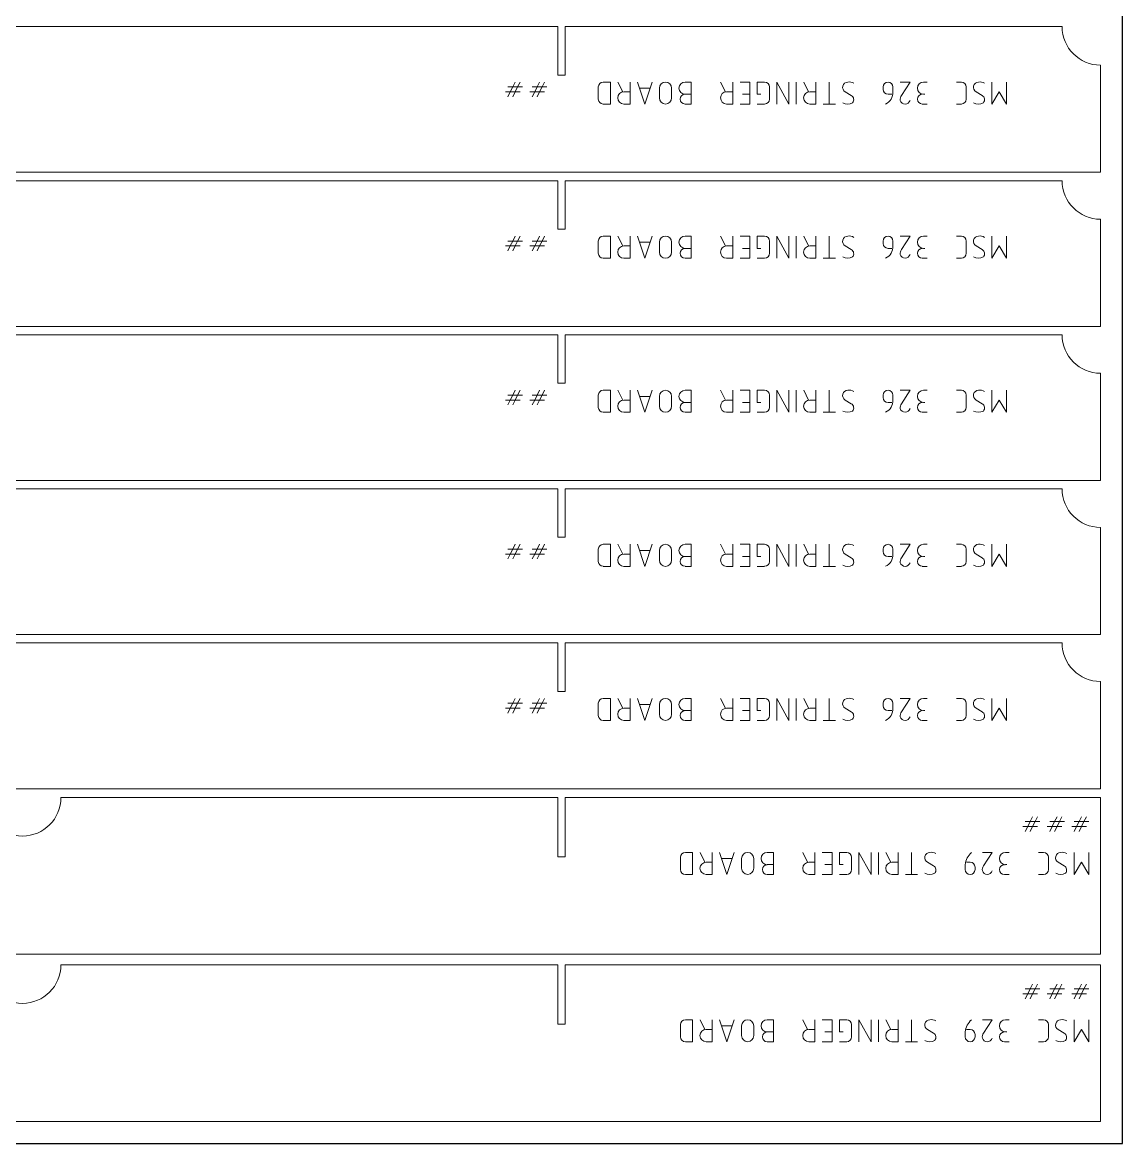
# Model space of a CAD drawing. Header units: inches. Extents: x 142 to 14402, y 211 to 2711.
# Drawn here: x 13902 to 14402, y 211 to 721 of the extents above; entities that cross this region are included whole.
import ezdxf

# ---------------------------------------------------------------- set-up
doc = ezdxf.new("R2010")
doc.units = ezdxf.units.IN
doc.header["$MEASUREMENT"] = 0
doc.layers.add('IV_MARK_SURFACE', color=2, linetype='Continuous', lineweight=5)
doc.layers.add('IV_OUTER_PROFILE', color=7, linetype='Continuous', lineweight=5)

msp = doc.modelspace()

# ---------------------------------------------------------------- linework, layer by layer
msp.add_lwpolyline([(13401.69, 211.42), (14401.69, 211.42), (14401.69, 2211.42), (13401.69, 2211.42)], close=True)
at = {"layer": 'IV_MARK_SURFACE'}
for p, q in [((14124.52, 691.42), (14125.64, 693.64)), ((14127.86, 693.64), (14126.75, 691.42)), ((14135.64, 691.42), (14136.75, 693.64)), ((14138.97, 693.64), (14137.86, 691.42)), ((14168.97, 693.64), (14165.64, 693.64)), ((14168.97, 683.64), (14168.97, 693.64)), ((14174.52, 689.2), (14172.3, 693.64)), ((14177.86, 693.64), (14177.86, 689.2)), ((14181.19, 693.64), (14184.52, 683.64)), ((14184.52, 683.64), (14187.86, 693.64)), ((14202.86, 693.64), (14205.64, 693.64)), ((14205.64, 693.64), (14205.64, 688.09)), ((14221.19, 689.2), (14218.97, 693.64)), ((14224.52, 693.64), (14224.52, 689.2)), ((14227.86, 693.64), (14232.3, 693.64)), ((14232.3, 693.64), (14232.3, 688.09)), ((14238.97, 693.64), (14235.64, 693.64)), ((14235.64, 693.64), (14235.64, 688.09)), ((14250.08, 683.64), (14244.52, 693.64)), ((14244.52, 693.64), (14244.52, 683.64)), ((14250.08, 693.64), (14250.08, 683.64)), ((14253.41, 693.64), (14253.41, 683.64)), ((14258.97, 689.2), (14256.75, 693.64)), ((14262.3, 693.64), (14262.3, 689.2)), ((14268.41, 693.64), (14268.41, 683.64)), ((14300.64, 693.64), (14305.08, 693.64)), ((14305.08, 693.64), (14301.19, 687.53)), ((14312.86, 693.64), (14311.19, 693.64)), ((14326.19, 693.64), (14328.41, 693.64)), ((14342.3, 683.64), (14342.3, 693.64)), ((14348.97, 693.64), (14348.97, 683.64)), ((14123.41, 689.2), (14121.19, 689.2)), ((14122.3, 691.42), (14124.52, 691.42)), ((14122.3, 686.98), (14123.41, 689.2)), ((14123.41, 689.2), (14124.52, 691.42)), ((14125.64, 689.2), (14123.41, 689.2)), ((14124.52, 691.42), (14126.75, 691.42)), ((14125.64, 689.2), (14124.52, 686.98)), ((14126.75, 691.42), (14125.64, 689.2)), ((14127.86, 689.2), (14125.64, 689.2)), ((14126.75, 691.42), (14128.97, 691.42)), ((14134.52, 689.2), (14132.3, 689.2)), ((14133.41, 691.42), (14135.64, 691.42)), ((14133.41, 686.98), (14134.52, 689.2)), ((14134.52, 689.2), (14135.64, 691.42)), ((14136.75, 689.2), (14134.52, 689.2)), ((14135.64, 691.42), (14137.86, 691.42)), ((14136.75, 689.2), (14135.64, 686.98)), ((14137.86, 691.42), (14136.75, 689.2)), ((14138.97, 689.2), (14136.75, 689.2)), ((14137.86, 691.42), (14140.08, 691.42)), ((14163.41, 691.42), (14163.41, 685.87)), ((14175.08, 689.2), (14177.86, 689.2)), ((14177.86, 689.2), (14177.86, 683.64)), ((14186.75, 690.87), (14182.3, 690.87)), ((14191.19, 690.87), (14191.19, 686.42)), ((14196.75, 686.42), (14196.75, 690.87)), ((14202.86, 688.09), (14205.64, 688.09)), ((14205.64, 688.09), (14205.64, 683.64)), ((14221.75, 689.2), (14224.52, 689.2)), ((14224.52, 689.2), (14224.52, 683.64)), ((14232.3, 688.09), (14228.97, 688.09)), ((14232.3, 688.09), (14232.3, 683.64)), ((14235.64, 688.09), (14237.3, 688.09)), ((14241.19, 685.87), (14241.19, 691.42)), ((14259.52, 689.2), (14262.3, 689.2)), ((14262.3, 689.2), (14262.3, 683.64)), ((14275.64, 689.2), (14278.41, 687.53)), ((14292.86, 691.42), (14292.86, 690.31)), ((14295.08, 688.09), (14296.75, 688.09)), ((14297.3, 689.2), (14297.3, 691.42)), ((14311.19, 688.09), (14311.75, 688.09)), ((14330.64, 691.42), (14330.64, 685.87)), ((14335.08, 689.2), (14337.86, 687.53)), ((14345.64, 689.2), (14342.3, 683.64)), ((14348.97, 683.64), (14345.64, 689.2)), ((14165.64, 683.64), (14168.97, 683.64)), ((14177.86, 683.64), (14175.08, 683.64)), ((14205.64, 683.64), (14202.86, 683.64)), ((14224.52, 683.64), (14221.75, 683.64)), ((14232.3, 683.64), (14227.86, 683.64)), ((14235.64, 683.64), (14238.97, 683.64)), ((14262.3, 683.64), (14259.52, 683.64)), ((14268.41, 683.64), (14265.64, 683.64)), ((14271.19, 683.64), (14268.41, 683.64)), ((14310.64, 683.64), (14312.86, 683.64)), ((14328.41, 683.64), (14326.19, 683.64)), ((14122.3, 621.42), (14124.52, 621.42)), ((14123.41, 619.2), (14124.52, 621.42)), ((14124.52, 621.42), (14125.64, 623.64)), ((14124.52, 621.42), (14126.75, 621.42)), ((14126.75, 621.42), (14125.64, 619.2)), ((14127.86, 623.64), (14126.75, 621.42)), ((14126.75, 621.42), (14128.97, 621.42)), ((14133.41, 621.42), (14135.64, 621.42)), ((14134.52, 619.2), (14135.64, 621.42)), ((14135.64, 621.42), (14136.75, 623.64)), ((14135.64, 621.42), (14137.86, 621.42)), ((14137.86, 621.42), (14136.75, 619.2)), ((14138.97, 623.64), (14137.86, 621.42)), ((14137.86, 621.42), (14140.08, 621.42)), ((14163.41, 621.42), (14163.41, 615.87)), ((14168.97, 623.64), (14165.64, 623.64)), ((14168.97, 613.64), (14168.97, 623.64)), ((14174.52, 619.2), (14172.3, 623.64)), ((14177.86, 623.64), (14177.86, 619.2)), ((14181.19, 623.64), (14184.52, 613.64)), ((14184.52, 613.64), (14187.86, 623.64)), ((14202.86, 623.64), (14205.64, 623.64)), ((14205.64, 623.64), (14205.64, 618.09)), ((14221.19, 619.2), (14218.97, 623.64)), ((14224.52, 623.64), (14224.52, 619.2)), ((14227.86, 623.64), (14232.3, 623.64)), ((14232.3, 623.64), (14232.3, 618.09)), ((14238.97, 623.64), (14235.64, 623.64)), ((14235.64, 623.64), (14235.64, 618.09)), ((14241.19, 615.87), (14241.19, 621.42)), ((14250.08, 613.64), (14244.52, 623.64)), ((14244.52, 623.64), (14244.52, 613.64)), ((14250.08, 623.64), (14250.08, 613.64)), ((14253.41, 623.64), (14253.41, 613.64)), ((14258.97, 619.2), (14256.75, 623.64)), ((14262.3, 623.64), (14262.3, 619.2)), ((14268.41, 623.64), (14268.41, 613.64)), ((14292.86, 621.42), (14292.86, 620.31)), ((14297.3, 619.2), (14297.3, 621.42)), ((14300.64, 623.64), (14305.08, 623.64)), ((14305.08, 623.64), (14301.19, 617.53)), ((14312.86, 623.64), (14311.19, 623.64)), ((14326.19, 623.64), (14328.41, 623.64)), ((14330.64, 621.42), (14330.64, 615.87)), ((14342.3, 613.64), (14342.3, 623.64)), ((14348.97, 623.64), (14348.97, 613.64)), ((14123.41, 619.2), (14121.19, 619.2)), ((14122.3, 616.98), (14123.41, 619.2)), ((14125.64, 619.2), (14123.41, 619.2)), ((14125.64, 619.2), (14124.52, 616.98)), ((14127.86, 619.2), (14125.64, 619.2)), ((14134.52, 619.2), (14132.3, 619.2)), ((14133.41, 616.98), (14134.52, 619.2)), ((14136.75, 619.2), (14134.52, 619.2)), ((14136.75, 619.2), (14135.64, 616.98)), ((14138.97, 619.2), (14136.75, 619.2)), ((14175.08, 619.2), (14177.86, 619.2)), ((14177.86, 619.2), (14177.86, 613.64)), ((14186.75, 620.87), (14182.3, 620.87)), ((14191.19, 620.87), (14191.19, 616.42)), ((14196.75, 616.42), (14196.75, 620.87)), ((14202.86, 618.09), (14205.64, 618.09)), ((14205.64, 618.09), (14205.64, 613.64)), ((14221.75, 619.2), (14224.52, 619.2)), ((14224.52, 619.2), (14224.52, 613.64)), ((14232.3, 618.09), (14228.97, 618.09)), ((14232.3, 618.09), (14232.3, 613.64)), ((14235.64, 618.09), (14237.3, 618.09)), ((14259.52, 619.2), (14262.3, 619.2)), ((14262.3, 619.2), (14262.3, 613.64)), ((14275.64, 619.2), (14278.41, 617.53)), ((14295.08, 618.09), (14296.75, 618.09)), ((14311.19, 618.09), (14311.75, 618.09)), ((14335.08, 619.2), (14337.86, 617.53)), ((14345.64, 619.2), (14342.3, 613.64)), ((14348.97, 613.64), (14345.64, 619.2)), ((14165.64, 613.64), (14168.97, 613.64)), ((14177.86, 613.64), (14175.08, 613.64)), ((14205.64, 613.64), (14202.86, 613.64)), ((14224.52, 613.64), (14221.75, 613.64)), ((14232.3, 613.64), (14227.86, 613.64)), ((14235.64, 613.64), (14238.97, 613.64)), ((14262.3, 613.64), (14259.52, 613.64)), ((14268.41, 613.64), (14265.64, 613.64)), ((14271.19, 613.64), (14268.41, 613.64)), ((14310.64, 613.64), (14312.86, 613.64)), ((14328.41, 613.64), (14326.19, 613.64)), ((14122.3, 551.42), (14124.52, 551.42)), ((14123.41, 549.2), (14124.52, 551.42)), ((14124.52, 551.42), (14125.64, 553.64)), ((14124.52, 551.42), (14126.75, 551.42)), ((14126.75, 551.42), (14125.64, 549.2)), ((14127.86, 553.64), (14126.75, 551.42)), ((14126.75, 551.42), (14128.97, 551.42)), ((14133.41, 551.42), (14135.64, 551.42)), ((14134.52, 549.2), (14135.64, 551.42)), ((14135.64, 551.42), (14136.75, 553.64)), ((14135.64, 551.42), (14137.86, 551.42)), ((14137.86, 551.42), (14136.75, 549.2)), ((14138.97, 553.64), (14137.86, 551.42)), ((14137.86, 551.42), (14140.08, 551.42)), ((14163.41, 551.42), (14163.41, 545.87)), ((14168.97, 553.64), (14165.64, 553.64)), ((14168.97, 543.64), (14168.97, 553.64)), ((14174.52, 549.2), (14172.3, 553.64)), ((14177.86, 553.64), (14177.86, 549.2)), ((14181.19, 553.64), (14184.52, 543.64)), ((14186.75, 550.87), (14182.3, 550.87)), ((14184.52, 543.64), (14187.86, 553.64)), ((14191.19, 550.87), (14191.19, 546.42)), ((14196.75, 546.42), (14196.75, 550.87)), ((14202.86, 553.64), (14205.64, 553.64)), ((14205.64, 553.64), (14205.64, 548.09)), ((14221.19, 549.2), (14218.97, 553.64)), ((14224.52, 553.64), (14224.52, 549.2)), ((14227.86, 553.64), (14232.3, 553.64)), ((14232.3, 553.64), (14232.3, 548.09)), ((14238.97, 553.64), (14235.64, 553.64)), ((14235.64, 553.64), (14235.64, 548.09)), ((14241.19, 545.87), (14241.19, 551.42)), ((14250.08, 543.64), (14244.52, 553.64)), ((14244.52, 553.64), (14244.52, 543.64)), ((14250.08, 553.64), (14250.08, 543.64)), ((14253.41, 553.64), (14253.41, 543.64)), ((14258.97, 549.2), (14256.75, 553.64)), ((14262.3, 553.64), (14262.3, 549.2)), ((14268.41, 553.64), (14268.41, 543.64)), ((14292.86, 551.42), (14292.86, 550.31)), ((14297.3, 549.2), (14297.3, 551.42)), ((14300.64, 553.64), (14305.08, 553.64)), ((14305.08, 553.64), (14301.19, 547.53)), ((14312.86, 553.64), (14311.19, 553.64)), ((14326.19, 553.64), (14328.41, 553.64)), ((14330.64, 551.42), (14330.64, 545.87)), ((14342.3, 543.64), (14342.3, 553.64)), ((14348.97, 553.64), (14348.97, 543.64)), ((14123.41, 549.2), (14121.19, 549.2)), ((14122.3, 546.98), (14123.41, 549.2)), ((14125.64, 549.2), (14123.41, 549.2)), ((14125.64, 549.2), (14124.52, 546.98)), ((14127.86, 549.2), (14125.64, 549.2)), ((14134.52, 549.2), (14132.3, 549.2)), ((14133.41, 546.98), (14134.52, 549.2)), ((14136.75, 549.2), (14134.52, 549.2)), ((14136.75, 549.2), (14135.64, 546.98)), ((14138.97, 549.2), (14136.75, 549.2)), ((14175.08, 549.2), (14177.86, 549.2)), ((14177.86, 549.2), (14177.86, 543.64)), ((14202.86, 548.09), (14205.64, 548.09)), ((14205.64, 548.09), (14205.64, 543.64)), ((14221.75, 549.2), (14224.52, 549.2)), ((14224.52, 549.2), (14224.52, 543.64)), ((14232.3, 548.09), (14228.97, 548.09)), ((14232.3, 548.09), (14232.3, 543.64)), ((14235.64, 548.09), (14237.3, 548.09)), ((14259.52, 549.2), (14262.3, 549.2)), ((14262.3, 549.2), (14262.3, 543.64)), ((14275.64, 549.2), (14278.41, 547.53)), ((14295.08, 548.09), (14296.75, 548.09)), ((14311.19, 548.09), (14311.75, 548.09)), ((14335.08, 549.2), (14337.86, 547.53)), ((14345.64, 549.2), (14342.3, 543.64)), ((14348.97, 543.64), (14345.64, 549.2)), ((14165.64, 543.64), (14168.97, 543.64)), ((14177.86, 543.64), (14175.08, 543.64)), ((14205.64, 543.64), (14202.86, 543.64)), ((14224.52, 543.64), (14221.75, 543.64)), ((14232.3, 543.64), (14227.86, 543.64)), ((14235.64, 543.64), (14238.97, 543.64)), ((14262.3, 543.64), (14259.52, 543.64)), ((14268.41, 543.64), (14265.64, 543.64)), ((14271.19, 543.64), (14268.41, 543.64)), ((14310.64, 543.64), (14312.86, 543.64)), ((14328.41, 543.64), (14326.19, 543.64)), ((14123.41, 479.2), (14121.19, 479.2)), ((14122.3, 481.42), (14124.52, 481.42)), ((14122.3, 476.98), (14123.41, 479.2)), ((14123.41, 479.2), (14124.52, 481.42)), ((14125.64, 479.2), (14123.41, 479.2)), ((14124.52, 481.42), (14125.64, 483.64)), ((14124.52, 481.42), (14126.75, 481.42)), ((14125.64, 479.2), (14124.52, 476.98)), ((14126.75, 481.42), (14125.64, 479.2)), ((14127.86, 479.2), (14125.64, 479.2)), ((14127.86, 483.64), (14126.75, 481.42)), ((14126.75, 481.42), (14128.97, 481.42)), ((14134.52, 479.2), (14132.3, 479.2)), ((14133.41, 481.42), (14135.64, 481.42)), ((14133.41, 476.98), (14134.52, 479.2)), ((14134.52, 479.2), (14135.64, 481.42)), ((14136.75, 479.2), (14134.52, 479.2)), ((14135.64, 481.42), (14136.75, 483.64)), ((14135.64, 481.42), (14137.86, 481.42)), ((14136.75, 479.2), (14135.64, 476.98)), ((14137.86, 481.42), (14136.75, 479.2)), ((14138.97, 479.2), (14136.75, 479.2)), ((14138.97, 483.64), (14137.86, 481.42)), ((14137.86, 481.42), (14140.08, 481.42)), ((14163.41, 481.42), (14163.41, 475.87)), ((14168.97, 483.64), (14165.64, 483.64)), ((14168.97, 473.64), (14168.97, 483.64)), ((14174.52, 479.2), (14172.3, 483.64)), ((14175.08, 479.2), (14177.86, 479.2)), ((14177.86, 483.64), (14177.86, 479.2)), ((14177.86, 479.2), (14177.86, 473.64)), ((14181.19, 483.64), (14184.52, 473.64)), ((14186.75, 480.87), (14182.3, 480.87)), ((14184.52, 473.64), (14187.86, 483.64)), ((14191.19, 480.87), (14191.19, 476.42)), ((14196.75, 476.42), (14196.75, 480.87)), ((14202.86, 483.64), (14205.64, 483.64)), ((14205.64, 483.64), (14205.64, 478.09)), ((14221.19, 479.2), (14218.97, 483.64)), ((14221.75, 479.2), (14224.52, 479.2)), ((14224.52, 483.64), (14224.52, 479.2)), ((14224.52, 479.2), (14224.52, 473.64)), ((14227.86, 483.64), (14232.3, 483.64)), ((14232.3, 483.64), (14232.3, 478.09)), ((14238.97, 483.64), (14235.64, 483.64)), ((14235.64, 483.64), (14235.64, 478.09)), ((14241.19, 475.87), (14241.19, 481.42)), ((14250.08, 473.64), (14244.52, 483.64)), ((14244.52, 483.64), (14244.52, 473.64)), ((14250.08, 483.64), (14250.08, 473.64)), ((14253.41, 483.64), (14253.41, 473.64)), ((14258.97, 479.2), (14256.75, 483.64)), ((14259.52, 479.2), (14262.3, 479.2)), ((14262.3, 483.64), (14262.3, 479.2)), ((14262.3, 479.2), (14262.3, 473.64)), ((14268.41, 483.64), (14268.41, 473.64)), ((14275.64, 479.2), (14278.41, 477.53)), ((14292.86, 481.42), (14292.86, 480.31)), ((14297.3, 479.2), (14297.3, 481.42)), ((14300.64, 483.64), (14305.08, 483.64)), ((14305.08, 483.64), (14301.19, 477.53)), ((14312.86, 483.64), (14311.19, 483.64)), ((14326.19, 483.64), (14328.41, 483.64)), ((14330.64, 481.42), (14330.64, 475.87)), ((14335.08, 479.2), (14337.86, 477.53)), ((14342.3, 473.64), (14342.3, 483.64)), ((14345.64, 479.2), (14342.3, 473.64)), ((14348.97, 473.64), (14345.64, 479.2)), ((14348.97, 483.64), (14348.97, 473.64)), ((14202.86, 478.09), (14205.64, 478.09)), ((14205.64, 478.09), (14205.64, 473.64)), ((14232.3, 478.09), (14228.97, 478.09)), ((14232.3, 478.09), (14232.3, 473.64)), ((14235.64, 478.09), (14237.3, 478.09)), ((14295.08, 478.09), (14296.75, 478.09)), ((14311.19, 478.09), (14311.75, 478.09)), ((14165.64, 473.64), (14168.97, 473.64)), ((14177.86, 473.64), (14175.08, 473.64)), ((14205.64, 473.64), (14202.86, 473.64)), ((14224.52, 473.64), (14221.75, 473.64)), ((14232.3, 473.64), (14227.86, 473.64)), ((14235.64, 473.64), (14238.97, 473.64)), ((14262.3, 473.64), (14259.52, 473.64)), ((14268.41, 473.64), (14265.64, 473.64)), ((14271.19, 473.64), (14268.41, 473.64)), ((14310.64, 473.64), (14312.86, 473.64)), ((14328.41, 473.64), (14326.19, 473.64)), ((14124.52, 411.42), (14125.64, 413.64)), ((14127.86, 413.64), (14126.75, 411.42)), ((14135.64, 411.42), (14136.75, 413.64)), ((14138.97, 413.64), (14137.86, 411.42)), ((14168.97, 413.64), (14165.64, 413.64)), ((14168.97, 403.64), (14168.97, 413.64)), ((14174.52, 409.2), (14172.3, 413.64)), ((14177.86, 413.64), (14177.86, 409.2)), ((14181.19, 413.64), (14184.52, 403.64)), ((14184.52, 403.64), (14187.86, 413.64)), ((14202.86, 413.64), (14205.64, 413.64)), ((14205.64, 413.64), (14205.64, 408.09)), ((14221.19, 409.2), (14218.97, 413.64)), ((14224.52, 413.64), (14224.52, 409.2)), ((14227.86, 413.64), (14232.3, 413.64)), ((14232.3, 413.64), (14232.3, 408.09)), ((14238.97, 413.64), (14235.64, 413.64)), ((14235.64, 413.64), (14235.64, 408.09)), ((14250.08, 403.64), (14244.52, 413.64)), ((14244.52, 413.64), (14244.52, 403.64)), ((14250.08, 413.64), (14250.08, 403.64)), ((14253.41, 413.64), (14253.41, 403.64)), ((14258.97, 409.2), (14256.75, 413.64)), ((14262.3, 413.64), (14262.3, 409.2)), ((14268.41, 413.64), (14268.41, 403.64)), ((14300.64, 413.64), (14305.08, 413.64)), ((14305.08, 413.64), (14301.19, 407.53)), ((14312.86, 413.64), (14311.19, 413.64)), ((14326.19, 413.64), (14328.41, 413.64)), ((14342.3, 403.64), (14342.3, 413.64)), ((14348.97, 413.64), (14348.97, 403.64)), ((14123.41, 409.2), (14121.19, 409.2)), ((14122.3, 411.42), (14124.52, 411.42)), ((14122.3, 406.98), (14123.41, 409.2)), ((14123.41, 409.2), (14124.52, 411.42)), ((14125.64, 409.2), (14123.41, 409.2)), ((14124.52, 411.42), (14126.75, 411.42)), ((14125.64, 409.2), (14124.52, 406.98)), ((14126.75, 411.42), (14125.64, 409.2)), ((14127.86, 409.2), (14125.64, 409.2)), ((14126.75, 411.42), (14128.97, 411.42)), ((14134.52, 409.2), (14132.3, 409.2)), ((14133.41, 411.42), (14135.64, 411.42)), ((14133.41, 406.98), (14134.52, 409.2)), ((14134.52, 409.2), (14135.64, 411.42)), ((14136.75, 409.2), (14134.52, 409.2)), ((14135.64, 411.42), (14137.86, 411.42)), ((14136.75, 409.2), (14135.64, 406.98)), ((14137.86, 411.42), (14136.75, 409.2)), ((14138.97, 409.2), (14136.75, 409.2)), ((14137.86, 411.42), (14140.08, 411.42)), ((14163.41, 411.42), (14163.41, 405.87)), ((14175.08, 409.2), (14177.86, 409.2)), ((14177.86, 409.2), (14177.86, 403.64)), ((14186.75, 410.87), (14182.3, 410.87)), ((14191.19, 410.87), (14191.19, 406.42)), ((14196.75, 406.42), (14196.75, 410.87)), ((14202.86, 408.09), (14205.64, 408.09)), ((14205.64, 408.09), (14205.64, 403.64)), ((14221.75, 409.2), (14224.52, 409.2)), ((14224.52, 409.2), (14224.52, 403.64)), ((14232.3, 408.09), (14228.97, 408.09)), ((14232.3, 408.09), (14232.3, 403.64)), ((14235.64, 408.09), (14237.3, 408.09)), ((14241.19, 405.87), (14241.19, 411.42)), ((14259.52, 409.2), (14262.3, 409.2)), ((14262.3, 409.2), (14262.3, 403.64)), ((14275.64, 409.2), (14278.41, 407.53)), ((14292.86, 411.42), (14292.86, 410.31)), ((14295.08, 408.09), (14296.75, 408.09)), ((14297.3, 409.2), (14297.3, 411.42)), ((14311.19, 408.09), (14311.75, 408.09)), ((14330.64, 411.42), (14330.64, 405.87)), ((14335.08, 409.2), (14337.86, 407.53)), ((14345.64, 409.2), (14342.3, 403.64)), ((14348.97, 403.64), (14345.64, 409.2)), ((14165.64, 403.64), (14168.97, 403.64)), ((14177.86, 403.64), (14175.08, 403.64)), ((14205.64, 403.64), (14202.86, 403.64)), ((14224.52, 403.64), (14221.75, 403.64)), ((14232.3, 403.64), (14227.86, 403.64)), ((14235.64, 403.64), (14238.97, 403.64)), ((14262.3, 403.64), (14259.52, 403.64)), ((14268.41, 403.64), (14265.64, 403.64)), ((14271.19, 403.64), (14268.41, 403.64)), ((14310.64, 403.64), (14312.86, 403.64)), ((14328.41, 403.64), (14326.19, 403.64)), ((14357.48, 357.67), (14359.7, 357.67)), ((14358.59, 355.45), (14359.7, 357.67)), ((14359.7, 357.67), (14360.81, 359.9)), ((14359.7, 357.67), (14361.92, 357.67)), ((14361.92, 357.67), (14360.81, 355.45)), ((14363.03, 359.9), (14361.92, 357.67)), ((14361.92, 357.67), (14364.15, 357.67)), ((14368.59, 357.67), (14370.81, 357.67)), ((14369.7, 355.45), (14370.81, 357.67)), ((14370.81, 357.67), (14371.92, 359.9)), ((14370.81, 357.67), (14373.03, 357.67)), ((14373.03, 357.67), (14371.92, 355.45)), ((14374.15, 359.9), (14373.03, 357.67)), ((14373.03, 357.67), (14375.26, 357.67)), ((14379.7, 357.67), (14381.92, 357.67)), ((14380.81, 355.45), (14381.92, 357.67)), ((14381.92, 357.67), (14383.03, 359.9)), ((14381.92, 357.67), (14384.15, 357.67)), ((14384.15, 357.67), (14383.03, 355.45)), ((14385.26, 359.9), (14384.15, 357.67)), ((14384.15, 357.67), (14386.37, 357.67)), ((14358.59, 355.45), (14356.37, 355.45)), ((14357.48, 353.23), (14358.59, 355.45)), ((14360.81, 355.45), (14358.59, 355.45)), ((14360.81, 355.45), (14359.7, 353.23)), ((14363.03, 355.45), (14360.81, 355.45)), ((14369.7, 355.45), (14367.48, 355.45)), ((14368.59, 353.23), (14369.7, 355.45)), ((14371.92, 355.45), (14369.7, 355.45)), ((14371.92, 355.45), (14370.81, 353.23)), ((14374.15, 355.45), (14371.92, 355.45)), ((14380.81, 355.45), (14378.59, 355.45)), ((14379.7, 353.23), (14380.81, 355.45)), ((14383.03, 355.45), (14380.81, 355.45)), ((14383.03, 355.45), (14381.92, 353.23)), ((14385.26, 355.45), (14383.03, 355.45)), ((14200.75, 341.46), (14200.75, 335.9)), ((14206.3, 343.68), (14202.97, 343.68)), ((14206.3, 333.68), (14206.3, 343.68)), ((14211.86, 339.24), (14209.64, 343.68)), ((14215.19, 343.68), (14215.19, 339.24)), ((14218.53, 343.68), (14221.86, 333.68)), ((14221.86, 333.68), (14225.19, 343.68)), ((14240.19, 343.68), (14242.97, 343.68)), ((14242.97, 343.68), (14242.97, 338.13)), ((14258.53, 339.24), (14256.3, 343.68)), ((14261.86, 343.68), (14261.86, 339.24)), ((14265.19, 343.68), (14269.64, 343.68)), ((14269.64, 343.68), (14269.64, 338.13)), ((14276.3, 343.68), (14272.97, 343.68)), ((14272.97, 343.68), (14272.97, 338.13)), ((14278.53, 335.9), (14278.53, 341.46)), ((14287.41, 333.68), (14281.86, 343.68)), ((14281.86, 343.68), (14281.86, 333.68)), ((14287.41, 343.68), (14287.41, 333.68)), ((14290.75, 343.68), (14290.75, 333.68)), ((14296.3, 339.24), (14294.08, 343.68)), ((14299.64, 343.68), (14299.64, 339.24)), ((14305.75, 343.68), (14305.75, 333.68)), ((14337.97, 343.68), (14342.41, 343.68)), ((14342.41, 343.68), (14338.53, 337.57)), ((14350.19, 343.68), (14348.53, 343.68)), ((14363.53, 343.68), (14365.75, 343.68)), ((14367.97, 341.46), (14367.97, 335.9)), ((14379.64, 333.68), (14379.64, 343.68)), ((14386.3, 343.68), (14386.3, 333.68)), ((14212.41, 339.24), (14215.19, 339.24)), ((14215.19, 339.24), (14215.19, 333.68)), ((14224.08, 340.9), (14219.64, 340.9)), ((14228.53, 340.9), (14228.53, 336.46)), ((14234.08, 336.46), (14234.08, 340.9)), ((14240.19, 338.13), (14242.97, 338.13)), ((14242.97, 338.13), (14242.97, 333.68)), ((14259.08, 339.24), (14261.86, 339.24)), ((14261.86, 339.24), (14261.86, 333.68)), ((14269.64, 338.13), (14266.3, 338.13)), ((14269.64, 338.13), (14269.64, 333.68)), ((14272.97, 338.13), (14274.64, 338.13)), ((14296.86, 339.24), (14299.64, 339.24)), ((14299.64, 339.24), (14299.64, 333.68)), ((14312.97, 339.24), (14315.75, 337.57)), ((14330.19, 338.13), (14330.19, 335.9)), ((14332.41, 339.24), (14330.75, 339.24)), ((14334.64, 335.9), (14334.64, 337.01)), ((14348.53, 338.13), (14349.08, 338.13)), ((14372.41, 339.24), (14375.19, 337.57)), ((14382.97, 339.24), (14379.64, 333.68)), ((14386.3, 333.68), (14382.97, 339.24)), ((14202.97, 333.68), (14206.3, 333.68)), ((14215.19, 333.68), (14212.41, 333.68)), ((14242.97, 333.68), (14240.19, 333.68)), ((14261.86, 333.68), (14259.08, 333.68)), ((14269.64, 333.68), (14265.19, 333.68)), ((14272.97, 333.68), (14276.3, 333.68)), ((14299.64, 333.68), (14296.86, 333.68)), ((14305.75, 333.68), (14302.97, 333.68)), ((14308.53, 333.68), (14305.75, 333.68)), ((14347.97, 333.68), (14350.19, 333.68)), ((14365.75, 333.68), (14363.53, 333.68)), ((14357.48, 281.67), (14359.7, 281.67)), ((14358.59, 279.45), (14359.7, 281.67)), ((14359.7, 281.67), (14360.81, 283.9)), ((14359.7, 281.67), (14361.92, 281.67)), ((14361.92, 281.67), (14360.81, 279.45)), ((14363.03, 283.9), (14361.92, 281.67)), ((14361.92, 281.67), (14364.15, 281.67)), ((14368.59, 281.67), (14370.81, 281.67)), ((14369.7, 279.45), (14370.81, 281.67)), ((14370.81, 281.67), (14371.92, 283.9)), ((14370.81, 281.67), (14373.03, 281.67)), ((14373.03, 281.67), (14371.92, 279.45)), ((14374.15, 283.9), (14373.03, 281.67)), ((14373.03, 281.67), (14375.26, 281.67)), ((14379.7, 281.67), (14381.92, 281.67)), ((14380.81, 279.45), (14381.92, 281.67)), ((14381.92, 281.67), (14383.03, 283.9)), ((14381.92, 281.67), (14384.15, 281.67)), ((14384.15, 281.67), (14383.03, 279.45)), ((14385.26, 283.9), (14384.15, 281.67)), ((14384.15, 281.67), (14386.37, 281.67)), ((14358.59, 279.45), (14356.37, 279.45)), ((14357.48, 277.23), (14358.59, 279.45)), ((14360.81, 279.45), (14358.59, 279.45)), ((14360.81, 279.45), (14359.7, 277.23)), ((14363.03, 279.45), (14360.81, 279.45)), ((14369.7, 279.45), (14367.48, 279.45)), ((14368.59, 277.23), (14369.7, 279.45)), ((14371.92, 279.45), (14369.7, 279.45)), ((14371.92, 279.45), (14370.81, 277.23)), ((14374.15, 279.45), (14371.92, 279.45)), ((14380.81, 279.45), (14378.59, 279.45)), ((14379.7, 277.23), (14380.81, 279.45)), ((14383.03, 279.45), (14380.81, 279.45)), ((14383.03, 279.45), (14381.92, 277.23)), ((14385.26, 279.45), (14383.03, 279.45)), ((14200.75, 265.46), (14200.75, 259.9)), ((14206.3, 267.68), (14202.97, 267.68)), ((14206.3, 257.68), (14206.3, 267.68)), ((14211.86, 263.24), (14209.64, 267.68)), ((14215.19, 267.68), (14215.19, 263.24)), ((14218.53, 267.68), (14221.86, 257.68)), ((14224.08, 264.9), (14219.64, 264.9)), ((14221.86, 257.68), (14225.19, 267.68)), ((14228.53, 264.9), (14228.53, 260.46)), ((14234.08, 260.46), (14234.08, 264.9)), ((14240.19, 267.68), (14242.97, 267.68)), ((14242.97, 267.68), (14242.97, 262.13)), ((14258.53, 263.24), (14256.3, 267.68)), ((14261.86, 267.68), (14261.86, 263.24)), ((14265.19, 267.68), (14269.64, 267.68)), ((14269.64, 267.68), (14269.64, 262.13)), ((14276.3, 267.68), (14272.97, 267.68)), ((14272.97, 267.68), (14272.97, 262.13)), ((14278.53, 259.9), (14278.53, 265.46)), ((14287.41, 257.68), (14281.86, 267.68)), ((14281.86, 267.68), (14281.86, 257.68)), ((14287.41, 267.68), (14287.41, 257.68)), ((14290.75, 267.68), (14290.75, 257.68)), ((14296.3, 263.24), (14294.08, 267.68)), ((14299.64, 267.68), (14299.64, 263.24)), ((14305.75, 267.68), (14305.75, 257.68)), ((14337.97, 267.68), (14342.41, 267.68)), ((14342.41, 267.68), (14338.53, 261.57)), ((14350.19, 267.68), (14348.53, 267.68)), ((14363.53, 267.68), (14365.75, 267.68)), ((14367.97, 265.46), (14367.97, 259.9)), ((14379.64, 257.68), (14379.64, 267.68)), ((14386.3, 267.68), (14386.3, 257.68)), ((14212.41, 263.24), (14215.19, 263.24)), ((14215.19, 263.24), (14215.19, 257.68)), ((14240.19, 262.13), (14242.97, 262.13)), ((14242.97, 262.13), (14242.97, 257.68)), ((14259.08, 263.24), (14261.86, 263.24)), ((14261.86, 263.24), (14261.86, 257.68)), ((14269.64, 262.13), (14266.3, 262.13)), ((14269.64, 262.13), (14269.64, 257.68)), ((14272.97, 262.13), (14274.64, 262.13)), ((14296.86, 263.24), (14299.64, 263.24)), ((14299.64, 263.24), (14299.64, 257.68)), ((14312.97, 263.24), (14315.75, 261.57)), ((14330.19, 262.13), (14330.19, 259.9)), ((14332.41, 263.24), (14330.75, 263.24)), ((14334.64, 259.9), (14334.64, 261.01)), ((14348.53, 262.13), (14349.08, 262.13)), ((14372.41, 263.24), (14375.19, 261.57)), ((14382.97, 263.24), (14379.64, 257.68)), ((14386.3, 257.68), (14382.97, 263.24)), ((14202.97, 257.68), (14206.3, 257.68)), ((14215.19, 257.68), (14212.41, 257.68)), ((14242.97, 257.68), (14240.19, 257.68)), ((14261.86, 257.68), (14259.08, 257.68)), ((14269.64, 257.68), (14265.19, 257.68)), ((14272.97, 257.68), (14276.3, 257.68)), ((14299.64, 257.68), (14296.86, 257.68)), ((14305.75, 257.68), (14302.97, 257.68)), ((14308.53, 257.68), (14305.75, 257.68)), ((14347.97, 257.68), (14350.19, 257.68)), ((14365.75, 257.68), (14363.53, 257.68))]:
    msp.add_line(p, q, dxfattribs=at)
for centre, radius, start, end in [((14165.64, 691.42), 2.22, 90, 180), ((14193.97, 690.87), 2.78, 0, 180), ((14202.86, 690.87), 2.78, 90, 270), ((14238.97, 691.42), 2.22, 0, 90), ((14276.85, 691.26), 2.39, 92.3685, 239.559), ((14277.46, 689.97), 3.74, 56.4174, 100.9627), ((14295.08, 691.42), 2.22, 0, 180), ((14311.19, 690.87), 2.78, 90, 270), ((14328.41, 691.42), 2.22, 0, 90), ((14336.29, 691.26), 2.39, 92.3685, 239.559), ((14336.9, 689.97), 3.74, 56.4174, 100.9627), ((14175.08, 686.42), 2.78, 90, 270), ((14202.86, 685.87), 2.22, 90, 270), ((14221.75, 686.42), 2.78, 90, 270), ((14259.52, 686.42), 2.78, 90, 270), ((14295.08, 690.31), 2.22, 180, 270), ((14291.54, 688.88), 5.77, 294.8942, 3.1783), ((14310.64, 685.87), 2.22, 90, 270), ((14165.64, 685.87), 2.22, 180, 270), ((14193.97, 686.42), 2.78, 180, 0), ((14238.97, 685.87), 2.22, 270, 0), ((14276.75, 688.33), 4.69, 241.7153, 298.2847), ((14277.28, 685.63), 2.21, 319.6263, 59.2984), ((14303.63, 685.74), 3.02, 143.6911, 188.2364), ((14302.86, 685.96), 2.32, 196.4047, 343.5953), ((14328.41, 685.87), 2.22, 270, 0), ((14336.19, 688.33), 4.69, 241.7153, 298.2847), ((14336.73, 685.63), 2.21, 319.6263, 59.2984), ((14165.64, 621.42), 2.22, 90, 180), ((14193.97, 620.87), 2.78, 0, 180), ((14202.86, 620.87), 2.78, 90, 270), ((14238.97, 621.42), 2.22, 0, 90), ((14276.85, 621.26), 2.39, 92.3685, 239.559), ((14277.46, 619.97), 3.74, 56.4174, 100.9627), ((14295.08, 621.42), 2.22, 0, 180), ((14311.19, 620.87), 2.78, 90, 270), ((14328.41, 621.42), 2.22, 0, 90), ((14336.29, 621.26), 2.39, 92.3685, 239.559), ((14336.9, 619.97), 3.74, 56.4174, 100.9627), ((14175.08, 616.42), 2.78, 90, 270), ((14193.97, 616.42), 2.78, 180, 0), ((14202.86, 615.87), 2.22, 90, 270), ((14221.75, 616.42), 2.78, 90, 270), ((14259.52, 616.42), 2.78, 90, 270), ((14277.28, 615.63), 2.21, 319.6263, 59.2984), ((14295.08, 620.31), 2.22, 180, 270), ((14291.54, 618.88), 5.77, 294.8942, 3.1783), ((14303.63, 615.74), 3.02, 143.6911, 188.2364), ((14310.64, 615.87), 2.22, 90, 270), ((14336.73, 615.63), 2.21, 319.6263, 59.2984), ((14165.64, 615.87), 2.22, 180, 270), ((14238.97, 615.87), 2.22, 270, 0), ((14276.75, 618.33), 4.69, 241.7153, 298.2847), ((14302.86, 615.96), 2.32, 196.4047, 343.5953), ((14328.41, 615.87), 2.22, 270, 0), ((14336.19, 618.33), 4.69, 241.7153, 298.2847), ((14165.64, 551.42), 2.22, 90, 180), ((14193.97, 550.87), 2.78, 0, 180), ((14202.86, 550.87), 2.78, 90, 270), ((14238.97, 551.42), 2.22, 0, 90), ((14276.85, 551.26), 2.39, 92.3685, 239.559), ((14277.46, 549.97), 3.74, 56.4174, 100.9627), ((14295.08, 551.42), 2.22, 0, 180), ((14295.08, 550.31), 2.22, 180, 270), ((14311.19, 550.87), 2.78, 90, 270), ((14328.41, 551.42), 2.22, 0, 90), ((14336.29, 551.26), 2.39, 92.3685, 239.559), ((14336.9, 549.97), 3.74, 56.4174, 100.9627), ((14165.64, 545.87), 2.22, 180, 270), ((14175.08, 546.42), 2.78, 90, 270), ((14193.97, 546.42), 2.78, 180, 0), ((14202.86, 545.87), 2.22, 90, 270), ((14221.75, 546.42), 2.78, 90, 270), ((14238.97, 545.87), 2.22, 270, 0), ((14259.52, 546.42), 2.78, 90, 270), ((14277.28, 545.63), 2.21, 319.6263, 59.2984), ((14291.54, 548.88), 5.77, 294.8942, 3.1783), ((14303.63, 545.74), 3.02, 143.6911, 188.2364), ((14302.86, 545.96), 2.32, 196.4047, 343.5953), ((14310.64, 545.87), 2.22, 90, 270), ((14328.41, 545.87), 2.22, 270, 0), ((14336.73, 545.63), 2.21, 319.6263, 59.2984), ((14276.75, 548.33), 4.69, 241.7153, 298.2847), ((14336.19, 548.33), 4.69, 241.7153, 298.2847), ((14165.64, 481.42), 2.22, 90, 180), ((14175.08, 476.42), 2.78, 90, 270), ((14193.97, 480.87), 2.78, 0, 180), ((14202.86, 480.87), 2.78, 90, 270), ((14221.75, 476.42), 2.78, 90, 270), ((14238.97, 481.42), 2.22, 0, 90), ((14259.52, 476.42), 2.78, 90, 270), ((14276.85, 481.26), 2.39, 92.3685, 239.559), ((14277.46, 479.97), 3.74, 56.4174, 100.9627), ((14295.08, 481.42), 2.22, 0, 180), ((14295.08, 480.31), 2.22, 180, 270), ((14291.54, 478.88), 5.77, 294.8942, 3.1783), ((14311.19, 480.87), 2.78, 90, 270), ((14328.41, 481.42), 2.22, 0, 90), ((14336.29, 481.26), 2.39, 92.3685, 239.559), ((14336.9, 479.97), 3.74, 56.4174, 100.9627), ((14165.64, 475.87), 2.22, 180, 270), ((14193.97, 476.42), 2.78, 180, 0), ((14202.86, 475.87), 2.22, 90, 270), ((14238.97, 475.87), 2.22, 270, 0), ((14276.75, 478.33), 4.69, 241.7153, 298.2847), ((14277.28, 475.63), 2.21, 319.6263, 59.2984), ((14303.63, 475.74), 3.02, 143.6911, 188.2364), ((14302.86, 475.96), 2.32, 196.4047, 343.5953), ((14310.64, 475.87), 2.22, 90, 270), ((14328.41, 475.87), 2.22, 270, 0), ((14336.19, 478.33), 4.69, 241.7153, 298.2847), ((14336.73, 475.63), 2.21, 319.6263, 59.2984), ((14165.64, 411.42), 2.22, 90, 180), ((14193.97, 410.87), 2.78, 0, 180), ((14202.86, 410.87), 2.78, 90, 270), ((14238.97, 411.42), 2.22, 0, 90), ((14276.85, 411.26), 2.39, 92.3685, 239.559), ((14277.46, 409.97), 3.74, 56.4174, 100.9627), ((14295.08, 411.42), 2.22, 0, 180), ((14311.19, 410.87), 2.78, 90, 270), ((14328.41, 411.42), 2.22, 0, 90), ((14336.29, 411.26), 2.39, 92.3685, 239.559), ((14336.9, 409.97), 3.74, 56.4174, 100.9627), ((14175.08, 406.42), 2.78, 90, 270), ((14202.86, 405.87), 2.22, 90, 270), ((14221.75, 406.42), 2.78, 90, 270), ((14259.52, 406.42), 2.78, 90, 270), ((14277.28, 405.63), 2.21, 319.6263, 59.2984), ((14295.08, 410.31), 2.22, 180, 270), ((14291.54, 408.88), 5.77, 294.8942, 3.1783), ((14303.63, 405.74), 3.02, 143.6911, 188.2364), ((14310.64, 405.87), 2.22, 90, 270), ((14336.73, 405.63), 2.21, 319.6263, 59.2984), ((14165.64, 405.87), 2.22, 180, 270), ((14193.97, 406.42), 2.78, 180, 0), ((14238.97, 405.87), 2.22, 270, 0), ((14276.75, 408.33), 4.69, 241.7153, 298.2847), ((14302.86, 405.96), 2.32, 196.4047, 343.5953), ((14328.41, 405.87), 2.22, 270, 0), ((14336.19, 408.33), 4.69, 241.7153, 298.2847), ((14202.97, 341.46), 2.22, 90, 180), ((14231.3, 340.9), 2.78, 0, 180), ((14240.19, 340.9), 2.78, 90, 270), ((14276.3, 341.46), 2.22, 0, 90), ((14314.18, 341.3), 2.39, 92.3685, 239.559), ((14314.79, 340.01), 3.74, 56.4174, 100.9627), ((14339, 337.19), 8.86, 132.9047, 173.9652), ((14348.53, 340.9), 2.78, 90, 270), ((14365.75, 341.46), 2.22, 0, 90), ((14373.62, 341.3), 2.39, 92.3685, 239.559), ((14374.24, 340.01), 3.74, 56.4174, 100.9627), ((14212.41, 336.46), 2.78, 90, 270), ((14231.3, 336.46), 2.78, 180, 0), ((14240.19, 335.9), 2.22, 90, 270), ((14259.08, 336.46), 2.78, 90, 270), ((14296.86, 336.46), 2.78, 90, 270), ((14314.62, 335.67), 2.21, 319.6263, 59.2984), ((14332.41, 337.01), 2.22, 0, 90), ((14340.96, 335.78), 3.02, 143.6911, 188.2364), ((14347.97, 335.9), 2.22, 90, 270), ((14374.06, 335.67), 2.21, 319.6263, 59.2984), ((14202.97, 335.9), 2.22, 180, 270), ((14276.3, 335.9), 2.22, 270, 0), ((14314.08, 338.37), 4.69, 241.7153, 298.2847), ((14332.41, 335.9), 2.22, 180, 0), ((14340.19, 336), 2.32, 196.4047, 343.5953), ((14365.75, 335.9), 2.22, 270, 0), ((14373.53, 338.37), 4.69, 241.7153, 298.2847), ((14202.97, 265.46), 2.22, 90, 180), ((14231.3, 264.9), 2.78, 0, 180), ((14240.19, 264.9), 2.78, 90, 270), ((14276.3, 265.46), 2.22, 0, 90), ((14314.18, 265.3), 2.39, 92.3685, 239.559), ((14314.79, 264.01), 3.74, 56.4174, 100.9627), ((14339, 261.19), 8.86, 132.9047, 173.9652), ((14348.53, 264.9), 2.78, 90, 270), ((14365.75, 265.46), 2.22, 0, 90), ((14373.62, 265.3), 2.39, 92.3685, 239.559), ((14374.24, 264.01), 3.74, 56.4174, 100.9627), ((14202.97, 259.9), 2.22, 180, 270), ((14212.41, 260.46), 2.78, 90, 270), ((14231.3, 260.46), 2.78, 180, 0), ((14240.19, 259.9), 2.22, 90, 270), ((14259.08, 260.46), 2.78, 90, 270), ((14276.3, 259.9), 2.22, 270, 0), ((14296.86, 260.46), 2.78, 90, 270), ((14314.62, 259.67), 2.21, 319.6263, 59.2984), ((14332.41, 259.9), 2.22, 180, 0), ((14332.41, 261.01), 2.22, 0, 90), ((14340.96, 259.78), 3.02, 143.6911, 188.2364), ((14347.97, 259.9), 2.22, 90, 270), ((14365.75, 259.9), 2.22, 270, 0), ((14374.06, 259.67), 2.21, 319.6263, 59.2984), ((14314.08, 262.37), 4.69, 241.7153, 298.2847), ((14340.19, 260), 2.32, 196.4047, 343.5953), ((14373.53, 262.37), 4.69, 241.7153, 298.2847)]:
    msp.add_arc(centre, radius, start, end, dxfattribs=at)
at = {"layer": 'IV_OUTER_PROFILE'}
for p, q in [((13658.29, 718.83), (14145.09, 718.83)), ((14145.09, 696.83), (14145.09, 718.83)), ((14148.29, 718.83), (14148.29, 696.83)), ((14148.29, 718.83), (14374.19, 718.83)), ((14391.69, 701.33), (14391.69, 652.63)), ((14148.29, 696.83), (14145.09, 696.83)), ((13411.69, 652.63), (14391.69, 652.63)), ((13658.29, 648.83), (14145.09, 648.83)), ((14145.09, 626.83), (14145.09, 648.83)), ((14148.29, 648.83), (14148.29, 626.83)), ((14148.29, 648.83), (14374.19, 648.83)), ((14148.29, 626.83), (14145.09, 626.83)), ((14391.69, 631.33), (14391.69, 582.63)), ((13411.69, 582.63), (14391.69, 582.63)), ((13658.29, 578.83), (14145.09, 578.83)), ((14145.09, 556.83), (14145.09, 578.83)), ((14148.29, 578.83), (14148.29, 556.83)), ((14148.29, 578.83), (14374.19, 578.83)), ((14391.69, 561.33), (14391.69, 512.63)), ((14148.29, 556.83), (14145.09, 556.83)), ((13411.69, 512.63), (14391.69, 512.63)), ((13658.29, 508.83), (14145.09, 508.83)), ((14145.09, 486.83), (14145.09, 508.83)), ((14148.29, 508.83), (14148.29, 486.83)), ((14148.29, 508.83), (14374.19, 508.83)), ((14391.69, 491.33), (14391.69, 442.63)), ((14148.29, 486.83), (14145.09, 486.83)), ((13411.69, 442.63), (14391.69, 442.63)), ((13658.29, 438.83), (14145.09, 438.83)), ((14145.09, 416.83), (14145.09, 438.83)), ((14148.29, 438.83), (14148.29, 416.83)), ((14148.29, 438.83), (14374.19, 438.83)), ((14391.69, 421.33), (14391.69, 372.63)), ((14148.29, 416.83), (14145.09, 416.83)), ((13411.69, 372.63), (14391.69, 372.63)), ((13919.19, 368.63), (14145.09, 368.63)), ((14145.09, 341.63), (14145.09, 368.63)), ((14148.29, 368.63), (14148.29, 341.63)), ((14148.29, 368.63), (14391.69, 368.63)), ((14391.69, 368.63), (14391.69, 297.42)), ((14148.29, 341.63), (14145.09, 341.63)), ((13411.69, 297.42), (14391.69, 297.42)), ((13919.19, 292.63), (14145.09, 292.63)), ((14145.09, 265.63), (14145.09, 292.63)), ((14148.29, 292.63), (14148.29, 265.63)), ((14148.29, 292.63), (14391.69, 292.63)), ((14391.69, 292.63), (14391.69, 221.42)), ((14148.29, 265.63), (14145.09, 265.63)), ((13411.69, 221.42), (14391.69, 221.42))]:
    msp.add_line(p, q, dxfattribs=at)
for centre, end in [((14391.69, 718.83), 270), ((14391.69, 648.83), 270), ((14391.69, 578.83), 270), ((14391.69, 508.83), 270), ((14391.69, 438.83), 270), ((13901.69, 368.63), 0), ((13901.69, 292.63), 0)]:
    msp.add_arc(centre, 17.5, 180, end, dxfattribs=at)

doc.saveas('drawing.dxf')
